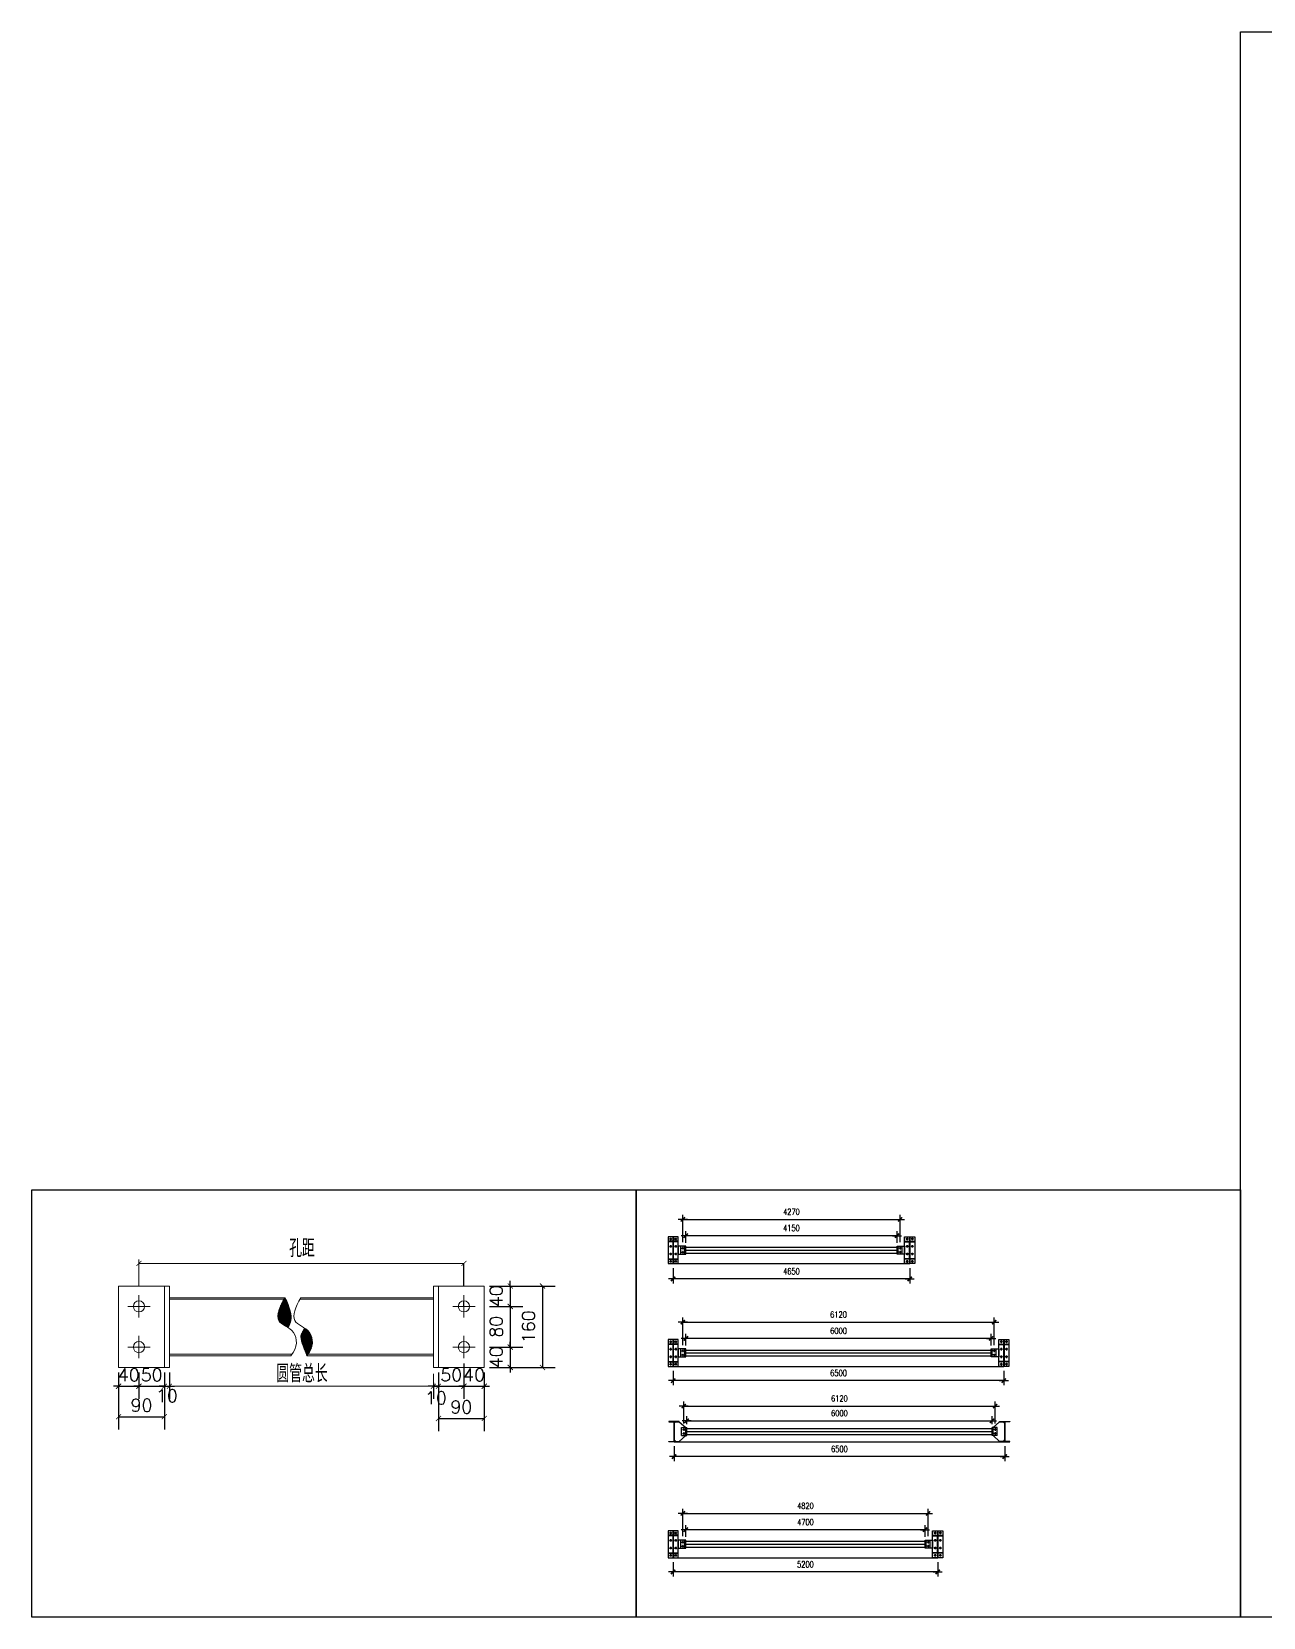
# Model space of a CAD drawing. Header units: millimetres. Extents: x 2287919 to 2522484, y -1845182 to -1736911.
# Drawn here: x 2316082 to 2340289, y -1799252 to -1768082 of the extents above; entities that cross this region are included whole.
import ezdxf

# ---------------------------------------------------------------- set-up
doc = ezdxf.new("R2010")
doc.units = ezdxf.units.MM
doc.header["$LTSCALE"] = 1000
doc.header["$PDMODE"] = 34
doc.styles.add('DIM_FONT', font='simplex.shx', dxfattribs={"width": 0.8, "bigfont": 'hztxt.shx'})
doc.styles.get("Standard").update_dxf_attribs({"font": 'txt', "bigfont": 'gbcbig.shx'})
doc.dimstyles.get("Standard").update_dxf_attribs({"dimscale": 100, "dimtxt": 3.5, "dimasz": 1, "dimexe": 2.5, "dimexo": 3, "dimgap": 1.5, "dimtad": 1, "dimdec": 0, "dimzin": 0, "dimdsep": 46, "dimtxsty": 'Standard', "dimblk": 'ARCHTICK', "dimcen": 0.09, "dimadec": 0, "dimazin": 0, "dimtfac": 1, "dimtdec": 0, "dimtix": 1, "dimtmove": 2, "dimatfit": 3, "dimldrblk": 'ARCHTICK', "dimfxl": 1, "dimtolj": 1, "dimtzin": 0, "dimarcsym": 0})
doc.dimstyles.new('WGH(1)', dxfattribs={"dimscale": 1.2, "dimtxt": 100, "dimasz": 0.5, "dimexe": 75, "dimexo": 75, "dimgap": 75, "dimtad": 1, "dimdec": 0, "dimzin": 0, "dimdsep": 46, "dimtxsty": 'DIM_FONT', "dimblk1": '_DIMX', "dimblk2": '_DIMX', "dimsah": 1, "dimcen": 0.09, "dimclrd": 3, "dimclre": 3, "dimclrt": 7, "dimadec": 0, "dimazin": 0, "dimtfac": 1, "dimtdec": 0, "dimtix": 1, "dimtmove": 2, "dimatfit": 3, "dimldrblk": '_DIMX', "dimfxl": 1, "dimtolj": 1, "dimtzin": 0, "dimarcsym": 0})

# ---------------------------------------------------------------- blocks, each defined once
blk = doc.blocks.new('_ArchTick')
at = {"color": 0, "linetype": 'ByBlock', "const_width": 0.15}
blk.add_lwpolyline([(-0.5, -0.5), (0.5, 0.5)], dxfattribs=at)
blk = doc.blocks.new('*D1823')
at = {"color": 3, "lineweight": -2}
for p, q in [((2317790, -1794440), (2317790, -1794960)), ((2318190, -1794440), (2318190, -1794960)), ((2317790, -1794710), (2317690, -1794710)), ((2317790, -1794710), (2318190, -1794710)), ((2318190, -1794710), (2318290, -1794710))]:
    blk.add_line(p, q, dxfattribs=at)
at = {"layer": 'Defpoints', "color": 0}
for p in [(2317790, -1794340), (2318190, -1794340), (2318190, -1794710)]:
    blk.add_point(p, dxfattribs=at)
at = {"color": 3, "lineweight": -2, "xscale": 100, "yscale": 100, "zscale": 100}
blk.add_blockref('_ArchTick', (2317790, -1794710), dxfattribs=at)
at = {"color": 3, "lineweight": -2, "xscale": 100, "yscale": 100, "zscale": 100, "rotation": 180}
blk.add_blockref('_ArchTick', (2318190, -1794710), dxfattribs=at)
at = {"color": 0, "lineweight": 15, "insert": (2317990, -1794485), "char_height": 250, "attachment_point": 5}
blk.add_mtext('\\A1;40', dxfattribs=at)
blk = doc.blocks.new('*D1824')
at = {"color": 3, "lineweight": -2}
for p, q in [((2318190, -1794440), (2318190, -1794960)), ((2318690, -1794440), (2318690, -1794960)), ((2318190, -1794710), (2318090, -1794710)), ((2318190, -1794710), (2318690, -1794710)), ((2318690, -1794710), (2318790, -1794710))]:
    blk.add_line(p, q, dxfattribs=at)
at = {"layer": 'Defpoints', "color": 0}
for p in [(2318190, -1794340), (2318690, -1794340), (2318690, -1794710)]:
    blk.add_point(p, dxfattribs=at)
at = {"color": 3, "lineweight": -2, "xscale": 100, "yscale": 100, "zscale": 100}
blk.add_blockref('_ArchTick', (2318190, -1794710), dxfattribs=at)
at = {"color": 3, "lineweight": -2, "xscale": 100, "yscale": 100, "zscale": 100, "rotation": 180}
blk.add_blockref('_ArchTick', (2318690, -1794710), dxfattribs=at)
at = {"color": 0, "lineweight": 15, "insert": (2318440, -1794485), "char_height": 250, "attachment_point": 5}
blk.add_mtext('\\A1;50', dxfattribs=at)
blk = doc.blocks.new('*D1825')
at = {"color": 3, "lineweight": -2}
for p, q in [((2318690, -1794440), (2318690, -1794960)), ((2318790, -1794440), (2318790, -1794960)), ((2318690, -1794710), (2318590, -1794710)), ((2318690, -1794710), (2318790, -1794710)), ((2318790, -1794710), (2318890, -1794710))]:
    blk.add_line(p, q, dxfattribs=at)
at = {"layer": 'Defpoints', "color": 0}
for p in [(2318690, -1794340), (2318790, -1794340), (2318790, -1794710)]:
    blk.add_point(p, dxfattribs=at)
at = {"color": 3, "lineweight": -2, "xscale": 100, "yscale": 100, "zscale": 100}
blk.add_blockref('_ArchTick', (2318690, -1794710), dxfattribs=at)
at = {"color": 3, "lineweight": -2, "xscale": 100, "yscale": 100, "zscale": 100, "rotation": 180}
blk.add_blockref('_ArchTick', (2318790, -1794710), dxfattribs=at)
at = {"color": 0, "lineweight": 15, "insert": (2318740, -1794897), "char_height": 250, "attachment_point": 5}
blk.add_mtext('\\A1;10', dxfattribs=at)
blk = doc.blocks.new('*D1826')
at = {"color": 3, "lineweight": -2}
for p, q in [((2323977, -1794710), (2323877, -1794710)), ((2323977, -1794640), (2323977, -1794960)), ((2323977, -1794710), (2324077, -1794710)), ((2324077, -1794640), (2324077, -1794960)), ((2324077, -1794710), (2324177, -1794710))]:
    blk.add_line(p, q, dxfattribs=at)
at = {"layer": 'Defpoints', "color": 0}
for p in [(2323977, -1794340), (2324077, -1794340), (2324077, -1794710)]:
    blk.add_point(p, dxfattribs=at)
at = {"color": 3, "lineweight": -2, "xscale": 100, "yscale": 100, "zscale": 100}
blk.add_blockref('_ArchTick', (2323977, -1794710), dxfattribs=at)
at = {"color": 3, "lineweight": -2, "xscale": 100, "yscale": 100, "zscale": 100, "rotation": 180}
blk.add_blockref('_ArchTick', (2324077, -1794710), dxfattribs=at)
at = {"color": 0, "lineweight": 15, "insert": (2324027, -1794940), "char_height": 250, "attachment_point": 5}
blk.add_mtext('\\A1;10', dxfattribs=at)
blk = doc.blocks.new('*D1827')
at = {"color": 3, "lineweight": -2}
for p, q in [((2324077, -1794440), (2324077, -1794960)), ((2324577, -1794260), (2324577, -1794960)), ((2324077, -1794710), (2323977, -1794710)), ((2324077, -1794710), (2324577, -1794710)), ((2324577, -1794710), (2324677, -1794710))]:
    blk.add_line(p, q, dxfattribs=at)
at = {"layer": 'Defpoints', "color": 0}
for p in [(2324577, -1794160), (2324077, -1794340), (2324577, -1794710)]:
    blk.add_point(p, dxfattribs=at)
at = {"color": 3, "lineweight": -2, "xscale": 100, "yscale": 100, "zscale": 100}
blk.add_blockref('_ArchTick', (2324077, -1794710), dxfattribs=at)
at = {"color": 3, "lineweight": -2, "xscale": 100, "yscale": 100, "zscale": 100, "rotation": 180}
blk.add_blockref('_ArchTick', (2324577, -1794710), dxfattribs=at)
at = {"color": 0, "lineweight": 15, "insert": (2324327, -1794485), "char_height": 250, "attachment_point": 5}
blk.add_mtext('\\A1;50', dxfattribs=at)
blk = doc.blocks.new('*D1828')
at = {"color": 3, "lineweight": -2}
for p, q in [((2324577, -1794260), (2324577, -1794960)), ((2324977, -1794440), (2324977, -1794960)), ((2324577, -1794710), (2324477, -1794710)), ((2324577, -1794710), (2324977, -1794710)), ((2324977, -1794710), (2325077, -1794710))]:
    blk.add_line(p, q, dxfattribs=at)
at = {"layer": 'Defpoints', "color": 0}
for p in [(2324577, -1794160), (2324977, -1794340), (2324977, -1794710)]:
    blk.add_point(p, dxfattribs=at)
at = {"color": 3, "lineweight": -2, "xscale": 100, "yscale": 100, "zscale": 100}
blk.add_blockref('_ArchTick', (2324577, -1794710), dxfattribs=at)
at = {"color": 3, "lineweight": -2, "xscale": 100, "yscale": 100, "zscale": 100, "rotation": 180}
blk.add_blockref('_ArchTick', (2324977, -1794710), dxfattribs=at)
at = {"color": 0, "lineweight": 15, "insert": (2324777, -1794485), "char_height": 250, "attachment_point": 5}
blk.add_mtext('\\A1;40', dxfattribs=at)
blk = doc.blocks.new('*D1829')
at = {"color": 3, "lineweight": -2}
for p, q in [((2325077, -1792740), (2325738, -1792740)), ((2325488, -1792740), (2325488, -1792640)), ((2325488, -1792740), (2325488, -1793140)), ((2325077, -1793140), (2325738, -1793140)), ((2325488, -1793140), (2325488, -1793240))]:
    blk.add_line(p, q, dxfattribs=at)
at = {"layer": 'Defpoints', "color": 0}
for p in [(2324977, -1792740), (2324977, -1793140), (2325488, -1793140)]:
    blk.add_point(p, dxfattribs=at)
at = {"color": 3, "lineweight": -2, "xscale": 100, "yscale": 100, "zscale": 100}
for p, rotation in [((2325488, -1792740), 270), ((2325488, -1793140), 90)]:
    blk.add_blockref('_ArchTick', p, dxfattribs=dict(at, rotation=rotation))
at = {"color": 0, "lineweight": 15, "insert": (2325213, -1792940), "char_height": 250, "attachment_point": 5, "rotation": 90}
blk.add_mtext('\\A1;40', dxfattribs=at)
blk = doc.blocks.new('*D1818')
at = {"color": 3, "lineweight": -2}
for p, q in [((2325077, -1793140), (2325738, -1793140)), ((2325488, -1793140), (2325488, -1793940)), ((2325077, -1793940), (2325738, -1793940))]:
    blk.add_line(p, q, dxfattribs=at)
at = {"layer": 'Defpoints', "color": 0}
for p in [(2324977, -1793140), (2324977, -1793940), (2325488, -1793940)]:
    blk.add_point(p, dxfattribs=at)
at = {"color": 3, "lineweight": -2, "xscale": 100, "yscale": 100, "zscale": 100}
for p, rotation in [((2325488, -1793140), 90), ((2325488, -1793940), 270)]:
    blk.add_blockref('_ArchTick', p, dxfattribs=dict(at, rotation=rotation))
at = {"color": 0, "lineweight": 15, "insert": (2325213, -1793540), "char_height": 250, "attachment_point": 5, "rotation": 90}
blk.add_mtext('\\A1;80', dxfattribs=at)
blk = doc.blocks.new('*D1819')
at = {"color": 3, "lineweight": -2}
for p, q in [((2325488, -1793940), (2325488, -1793840)), ((2325077, -1793940), (2325738, -1793940)), ((2325488, -1793940), (2325488, -1794340)), ((2325077, -1794340), (2325738, -1794340)), ((2325488, -1794340), (2325488, -1794440))]:
    blk.add_line(p, q, dxfattribs=at)
at = {"layer": 'Defpoints', "color": 0}
for p in [(2324977, -1793940), (2324977, -1794340), (2325488, -1794340)]:
    blk.add_point(p, dxfattribs=at)
at = {"color": 3, "lineweight": -2, "xscale": 100, "yscale": 100, "zscale": 100}
for p, rotation in [((2325488, -1793940), 270), ((2325488, -1794340), 90)]:
    blk.add_blockref('_ArchTick', p, dxfattribs=dict(at, rotation=rotation))
at = {"color": 0, "lineweight": 15, "insert": (2325213, -1794140), "char_height": 250, "attachment_point": 5, "rotation": 90}
blk.add_mtext('\\A1;40', dxfattribs=at)
blk = doc.blocks.new('*D1820')
at = {"color": 3, "lineweight": -2}
for p, q in [((2325077, -1792740), (2326372, -1792740)), ((2326122, -1792740), (2326122, -1794340)), ((2325077, -1794340), (2326372, -1794340))]:
    blk.add_line(p, q, dxfattribs=at)
at = {"layer": 'Defpoints', "color": 0}
for p in [(2324977, -1792740), (2324977, -1794340), (2326122, -1794340)]:
    blk.add_point(p, dxfattribs=at)
at = {"color": 3, "lineweight": -2, "xscale": 100, "yscale": 100, "zscale": 100}
for p, rotation in [((2326122, -1792740), 90), ((2326122, -1794340), 270)]:
    blk.add_blockref('_ArchTick', p, dxfattribs=dict(at, rotation=rotation))
at = {"color": 0, "lineweight": 15, "insert": (2325847, -1793540), "char_height": 250, "attachment_point": 5, "rotation": 90}
blk.add_mtext('\\A1;160', dxfattribs=at)
blk = doc.blocks.new('*D1821')
at = {"color": 3, "lineweight": -2}
for p, q in [((2317790, -1794440), (2317790, -1795559)), ((2318690, -1794440), (2318690, -1795559)), ((2317790, -1795309), (2318690, -1795309))]:
    blk.add_line(p, q, dxfattribs=at)
at = {"layer": 'Defpoints', "color": 0}
for p in [(2317790, -1794340), (2318690, -1794340), (2318690, -1795309)]:
    blk.add_point(p, dxfattribs=at)
at = {"color": 3, "lineweight": -2, "xscale": 100, "yscale": 100, "zscale": 100, "rotation": 180}
blk.add_blockref('_ArchTick', (2317790, -1795309), dxfattribs=at)
at = {"color": 3, "lineweight": -2, "xscale": 100, "yscale": 100, "zscale": 100}
blk.add_blockref('_ArchTick', (2318690, -1795309), dxfattribs=at)
at = {"color": 0, "lineweight": 15, "insert": (2318240, -1795084), "char_height": 250, "attachment_point": 5}
blk.add_mtext('\\A1;90', dxfattribs=at)
blk = doc.blocks.new('*D1822')
at = {"color": 3, "lineweight": -2}
for p, q in [((2324077, -1794440), (2324077, -1795593)), ((2324977, -1794810), (2324977, -1795593)), ((2324077, -1795343), (2324977, -1795343))]:
    blk.add_line(p, q, dxfattribs=at)
at = {"layer": 'Defpoints', "color": 0}
for p in [(2324077, -1794340), (2324977, -1794710), (2324977, -1795343)]:
    blk.add_point(p, dxfattribs=at)
at = {"color": 3, "lineweight": -2, "xscale": 100, "yscale": 100, "zscale": 100, "rotation": 180}
blk.add_blockref('_ArchTick', (2324077, -1795343), dxfattribs=at)
at = {"color": 3, "lineweight": -2, "xscale": 100, "yscale": 100, "zscale": 100}
blk.add_blockref('_ArchTick', (2324977, -1795343), dxfattribs=at)
at = {"color": 0, "lineweight": 15, "insert": (2324527, -1795118), "char_height": 250, "attachment_point": 5}
blk.add_mtext('\\A1;90', dxfattribs=at)
blk = doc.blocks.new('_DIMX')
blk.add_line((-150, 0), (150, 0))
at = {"const_width": 50}
blk.add_lwpolyline([(-70, -70), (70, 70)], dxfattribs=at)
blk = doc.blocks.new('*D1836')
at = {"color": 3, "lineweight": -2}
for p, q in [((2328707, -1795891), (2328707, -1796183)), ((2335207, -1795891), (2335207, -1796183)), ((2335206.4, -1796093), (2328707.6, -1796093))]:
    blk.add_line(p, q, dxfattribs=at)
at = {"layer": 'Defpoints', "color": 0}
for p in [(2328707, -1795801), (2335207, -1795801), (2328707, -1796093)]:
    blk.add_point(p, dxfattribs=at)
at = {"color": 3, "lineweight": -2, "xscale": 0.6, "yscale": 0.6, "zscale": 0.6, "rotation": 180}
blk.add_blockref('_DIMX', (2328707, -1796093), dxfattribs=at)
at = {"color": 3, "lineweight": -2, "xscale": 0.6, "yscale": 0.6, "zscale": 0.6}
blk.add_blockref('_DIMX', (2335207, -1796093), dxfattribs=at)
at = {"color": 7, "insert": (2331957, -1795943), "char_height": 120, "attachment_point": 5, "style": 'DIM_FONT'}
blk.add_mtext('\\A1;6500', dxfattribs=at)
blk = doc.blocks.new('*D1949')
at = {"color": 3, "lineweight": -2}
for p, q in [((2328940, -1793908), (2328940, -1793680)), ((2334939.4, -1793770), (2328940.6, -1793770)), ((2334940, -1793908), (2334940, -1793680))]:
    blk.add_line(p, q, dxfattribs=at)
at = {"layer": 'Defpoints', "color": 0}
for p in [(2328940, -1793770), (2328940, -1793998), (2334940, -1793998)]:
    blk.add_point(p, dxfattribs=at)
at = {"color": 3, "lineweight": -2, "xscale": 0.6, "yscale": 0.6, "zscale": 0.6, "rotation": 180}
blk.add_blockref('_DIMX', (2328940, -1793770), dxfattribs=at)
at = {"color": 3, "lineweight": -2, "xscale": 0.6, "yscale": 0.6, "zscale": 0.6}
blk.add_blockref('_DIMX', (2334940, -1793770), dxfattribs=at)
at = {"color": 7, "insert": (2331940, -1793620), "char_height": 120, "attachment_point": 5, "style": 'DIM_FONT'}
blk.add_mtext('\\A1;6000', dxfattribs=at)
blk = doc.blocks.new('*D1950')
at = {"color": 3, "lineweight": -2}
for p, q in [((2328880, -1793900), (2328880, -1793360)), ((2328880.6, -1793450), (2334999.4, -1793450)), ((2335000, -1793900), (2335000, -1793360))]:
    blk.add_line(p, q, dxfattribs=at)
at = {"layer": 'Defpoints', "color": 0}
for p in [(2335000, -1793450), (2328880, -1793990), (2335000, -1793990)]:
    blk.add_point(p, dxfattribs=at)
at = {"color": 3, "lineweight": -2, "xscale": 0.6, "yscale": 0.6, "zscale": 0.6, "rotation": 180}
blk.add_blockref('_DIMX', (2328880, -1793450), dxfattribs=at)
at = {"color": 3, "lineweight": -2, "xscale": 0.6, "yscale": 0.6, "zscale": 0.6}
blk.add_blockref('_DIMX', (2335000, -1793450), dxfattribs=at)
at = {"color": 7, "insert": (2331940, -1793300), "char_height": 120, "attachment_point": 5, "style": 'DIM_FONT'}
blk.add_mtext('\\A1;6120', dxfattribs=at)
blk = doc.blocks.new('*D1951')
at = {"color": 3, "lineweight": -2}
for p, q in [((2328940, -1791888), (2328940, -1791660)), ((2333090, -1791888), (2333090, -1791660)), ((2333089.4, -1791750), (2328940.6, -1791750))]:
    blk.add_line(p, q, dxfattribs=at)
at = {"layer": 'Defpoints', "color": 0}
for p in [(2328940, -1791750), (2328940, -1791978), (2333090, -1791978)]:
    blk.add_point(p, dxfattribs=at)
at = {"color": 3, "lineweight": -2, "xscale": 0.6, "yscale": 0.6, "zscale": 0.6, "rotation": 180}
blk.add_blockref('_DIMX', (2328940, -1791750), dxfattribs=at)
at = {"color": 3, "lineweight": -2, "xscale": 0.6, "yscale": 0.6, "zscale": 0.6}
blk.add_blockref('_DIMX', (2333090, -1791750), dxfattribs=at)
at = {"color": 7, "insert": (2331015, -1791600), "char_height": 120, "attachment_point": 5, "style": 'DIM_FONT'}
blk.add_mtext('\\A1;4150', dxfattribs=at)
blk = doc.blocks.new('*D1952')
at = {"color": 3, "lineweight": -2}
for p, q in [((2328880, -1791880), (2328880, -1791340)), ((2333150, -1791880), (2333150, -1791340)), ((2328880.6, -1791430), (2333149.4, -1791430))]:
    blk.add_line(p, q, dxfattribs=at)
at = {"layer": 'Defpoints', "color": 0}
for p in [(2333150, -1791430), (2328880, -1791970), (2333150, -1791970)]:
    blk.add_point(p, dxfattribs=at)
at = {"color": 3, "lineweight": -2, "xscale": 0.6, "yscale": 0.6, "zscale": 0.6, "rotation": 180}
blk.add_blockref('_DIMX', (2328880, -1791430), dxfattribs=at)
at = {"color": 3, "lineweight": -2, "xscale": 0.6, "yscale": 0.6, "zscale": 0.6}
blk.add_blockref('_DIMX', (2333150, -1791430), dxfattribs=at)
at = {"color": 7, "insert": (2331015, -1791280), "char_height": 120, "attachment_point": 5, "style": 'DIM_FONT'}
blk.add_mtext('\\A1;4270', dxfattribs=at)
blk = doc.blocks.new('*D1953')
at = {"color": 3, "lineweight": -2}
for p, q in [((2328690, -1792390), (2328690, -1792690)), ((2333339.4, -1792600), (2328690.6, -1792600)), ((2333340, -1792390), (2333340, -1792690))]:
    blk.add_line(p, q, dxfattribs=at)
at = {"layer": 'Defpoints', "color": 0}
for p in [(2328690, -1792300), (2333340, -1792300), (2328690, -1792600)]:
    blk.add_point(p, dxfattribs=at)
at = {"color": 3, "lineweight": -2, "xscale": 0.6, "yscale": 0.6, "zscale": 0.6, "rotation": 180}
blk.add_blockref('_DIMX', (2328690, -1792600), dxfattribs=at)
at = {"color": 3, "lineweight": -2, "xscale": 0.6, "yscale": 0.6, "zscale": 0.6}
blk.add_blockref('_DIMX', (2333340, -1792600), dxfattribs=at)
at = {"color": 7, "insert": (2331015, -1792450), "char_height": 120, "attachment_point": 5, "style": 'DIM_FONT'}
blk.add_mtext('\\A1;4650', dxfattribs=at)
blk = doc.blocks.new('*D1954')
at = {"color": 3, "lineweight": -2}
for p, q in [((2328690, -1794410), (2328690, -1794690)), ((2335190, -1794410), (2335190, -1794690)), ((2335189.4, -1794600), (2328690.6, -1794600))]:
    blk.add_line(p, q, dxfattribs=at)
at = {"layer": 'Defpoints', "color": 0}
for p in [(2328690, -1794320), (2335190, -1794320), (2328690, -1794600)]:
    blk.add_point(p, dxfattribs=at)
at = {"color": 3, "lineweight": -2, "xscale": 0.6, "yscale": 0.6, "zscale": 0.6, "rotation": 180}
blk.add_blockref('_DIMX', (2328690, -1794600), dxfattribs=at)
at = {"color": 3, "lineweight": -2, "xscale": 0.6, "yscale": 0.6, "zscale": 0.6}
blk.add_blockref('_DIMX', (2335190, -1794600), dxfattribs=at)
at = {"color": 7, "insert": (2331940, -1794450), "char_height": 120, "attachment_point": 5, "style": 'DIM_FONT'}
blk.add_mtext('\\A1;6500', dxfattribs=at)
blk = doc.blocks.new('*D1955')
at = {"color": 3, "lineweight": -2}
for p, q in [((2328940, -1797668), (2328940, -1797440)), ((2333639.4, -1797530), (2328940.6, -1797530)), ((2333640, -1797668), (2333640, -1797440))]:
    blk.add_line(p, q, dxfattribs=at)
at = {"layer": 'Defpoints', "color": 0}
for p in [(2328940, -1797530), (2328940, -1797758), (2333640, -1797758)]:
    blk.add_point(p, dxfattribs=at)
at = {"color": 3, "lineweight": -2, "xscale": 0.6, "yscale": 0.6, "zscale": 0.6, "rotation": 180}
blk.add_blockref('_DIMX', (2328940, -1797530), dxfattribs=at)
at = {"color": 3, "lineweight": -2, "xscale": 0.6, "yscale": 0.6, "zscale": 0.6}
blk.add_blockref('_DIMX', (2333640, -1797530), dxfattribs=at)
at = {"color": 7, "insert": (2331290, -1797380), "char_height": 120, "attachment_point": 5, "style": 'DIM_FONT'}
blk.add_mtext('\\A1;4700', dxfattribs=at)
blk = doc.blocks.new('*D1956')
at = {"color": 3, "lineweight": -2}
for p, q in [((2328880, -1797660), (2328880, -1797120)), ((2328880.6, -1797210), (2333699.4, -1797210)), ((2333700, -1797660), (2333700, -1797120))]:
    blk.add_line(p, q, dxfattribs=at)
at = {"layer": 'Defpoints', "color": 0}
for p in [(2333700, -1797210), (2328880, -1797750), (2333700, -1797750)]:
    blk.add_point(p, dxfattribs=at)
at = {"color": 3, "lineweight": -2, "xscale": 0.6, "yscale": 0.6, "zscale": 0.6, "rotation": 180}
blk.add_blockref('_DIMX', (2328880, -1797210), dxfattribs=at)
at = {"color": 3, "lineweight": -2, "xscale": 0.6, "yscale": 0.6, "zscale": 0.6}
blk.add_blockref('_DIMX', (2333700, -1797210), dxfattribs=at)
at = {"color": 7, "insert": (2331290, -1797060), "char_height": 120, "attachment_point": 5, "style": 'DIM_FONT'}
blk.add_mtext('\\A1;4820', dxfattribs=at)
blk = doc.blocks.new('*D1957')
at = {"color": 3, "lineweight": -2}
for p, q in [((2328690, -1798170), (2328690, -1798450)), ((2333890, -1798170), (2333890, -1798450)), ((2333889.4, -1798360), (2328690.6, -1798360))]:
    blk.add_line(p, q, dxfattribs=at)
at = {"layer": 'Defpoints', "color": 0}
for p in [(2328690, -1798080), (2333890, -1798080), (2328690, -1798360)]:
    blk.add_point(p, dxfattribs=at)
at = {"color": 3, "lineweight": -2, "xscale": 0.6, "yscale": 0.6, "zscale": 0.6, "rotation": 180}
blk.add_blockref('_DIMX', (2328690, -1798360), dxfattribs=at)
at = {"color": 3, "lineweight": -2, "xscale": 0.6, "yscale": 0.6, "zscale": 0.6}
blk.add_blockref('_DIMX', (2333890, -1798360), dxfattribs=at)
at = {"color": 7, "insert": (2331290, -1798210), "char_height": 120, "attachment_point": 5, "style": 'DIM_FONT'}
blk.add_mtext('\\A1;5200', dxfattribs=at)
blk = doc.blocks.new('*D1958')
at = {"color": 3, "lineweight": -2}
for p, q in [((2328957, -1795453.5), (2328957, -1795300)), ((2328957.6, -1795390), (2334956.4, -1795390)), ((2334957, -1795453.5), (2334957, -1795300))]:
    blk.add_line(p, q, dxfattribs=at)
at = {"layer": 'Defpoints', "color": 0}
for p in [(2334957, -1795390), (2328957, -1795543.5), (2334957, -1795543.5)]:
    blk.add_point(p, dxfattribs=at)
at = {"color": 3, "lineweight": -2, "xscale": 0.6, "yscale": 0.6, "zscale": 0.6, "rotation": 180}
blk.add_blockref('_DIMX', (2328957, -1795390), dxfattribs=at)
at = {"color": 3, "lineweight": -2, "xscale": 0.6, "yscale": 0.6, "zscale": 0.6}
blk.add_blockref('_DIMX', (2334957, -1795390), dxfattribs=at)
at = {"color": 7, "insert": (2331957, -1795240), "char_height": 120, "attachment_point": 5, "style": 'DIM_FONT'}
blk.add_mtext('\\A1;6000', dxfattribs=at)
blk = doc.blocks.new('*D1959')
at = {"color": 3, "lineweight": -2}
for p, q in [((2328897, -1795445.5), (2328897, -1795010)), ((2328897.6, -1795100), (2335016.4, -1795100)), ((2335017, -1795445.5), (2335017, -1795010))]:
    blk.add_line(p, q, dxfattribs=at)
at = {"layer": 'Defpoints', "color": 0}
for p in [(2335017, -1795100), (2328897, -1795535.5), (2335017, -1795535.5)]:
    blk.add_point(p, dxfattribs=at)
at = {"color": 3, "lineweight": -2, "xscale": 0.6, "yscale": 0.6, "zscale": 0.6, "rotation": 180}
blk.add_blockref('_DIMX', (2328897, -1795100), dxfattribs=at)
at = {"color": 3, "lineweight": -2, "xscale": 0.6, "yscale": 0.6, "zscale": 0.6}
blk.add_blockref('_DIMX', (2335017, -1795100), dxfattribs=at)
at = {"color": 7, "insert": (2331957, -1794950), "char_height": 120, "attachment_point": 5, "style": 'DIM_FONT'}
blk.add_mtext('\\A1;6120', dxfattribs=at)

msp = doc.modelspace()

# ---------------------------------------------------------------- hatches: boundary and pattern name
at = {"lineweight": 15}
h = msp.add_hatch(dxfattribs=at)
h.set_pattern_fill('ANSI31', color=256, scale=10, style=0)
h.set_pattern_definition([(45, (2050432.335, -1782855.283), (-11.22532015, 11.22532015), [])])
edge = h.paths.add_edge_path()
edge.add_spline(control_points=[(2321058.9, -1792969.1), (2320945.8, -1793152.2), (2320849.9, -1793424.3), (2321047.5, -1793511.6), (2321120.9, -1793559.2)], knot_values=[284.2949683, 284.2949683, 284.2949683, 284.2949683, 814.9183272, 1162.0984869, 1162.0984869, 1162.0984869, 1162.0984869], degree=3, periodic=0)
edge.add_spline(control_points=[(2321120.9, -1793559.2), (2321152.2, -1793494.7), (2321205.7, -1793390), (2321159.2, -1793152.2), (2321058.9, -1792969.1)], knot_values=[284.2949683, 284.2949683, 284.2949683, 284.2949683, 523.4241792, 1054.0475382, 1054.0475382, 1054.0475382, 1054.0475382], degree=3, periodic=0)
edge = h.paths.add_edge_path()
edge.add_spline(control_points=[(2321490.6, -1794109.1), (2321630.3, -1793947.5), (2321616.9, -1793700.1), (2321480.9, -1793589.9), (2321444.8, -1793565.6)], knot_values=[1177.4690967, 1177.4690967, 1177.4690967, 1177.4690967, 1685.1100068, 1857.0512454, 1857.0512454, 1857.0512454, 1857.0512454], degree=3, periodic=0)
edge.add_spline(control_points=[(2321444.8, -1793565.6), (2321393, -1793656.2), (2321333.4, -1793760.9), (2321448, -1793998.6), (2321490.6, -1794109.1)], knot_values=[284.2949683, 284.2949683, 284.2949683, 284.2949683, 523.4241792, 1054.0475382, 1054.0475382, 1054.0475382, 1054.0475382], degree=3, periodic=0)

# ---------------------------------------------------------------- linework, layer by layer
for p, q in [((2328590, -1791770), (2328590, -1792300)), ((2328790, -1791770), (2328590, -1791770)), ((2328615, -1791815), (2328665, -1791815)), ((2328615, -1791960), (2328665, -1791960)), ((2328640, -1791790), (2328640, -1791840)), ((2328640, -1791935), (2328640, -1791985)), ((2328685, -1791770), (2328685, -1791860)), ((2328690, -1791868), (2328687, -1791868)), ((2328695, -1791770), (2328695, -1791860)), ((2328715, -1791815), (2328765, -1791815)), ((2328715, -1791960), (2328765, -1791960)), ((2328740, -1791790), (2328740, -1791840)), ((2328740, -1791935), (2328740, -1791985)), ((2328790, -1792300), (2328790, -1791770)), ((2328790, -1791955), (2328790, -1792115)), ((2328790, -1791955), (2328790, -1792115)), ((2328940, -1791955), (2328790, -1791955)), ((2328880, -1791970), (2328880, -1792020)), ((2328920, -1792115), (2328920, -1791955)), ((2328940, -1791978), (2333090, -1791978)), ((2333090, -1791955), (2333240, -1791955)), ((2333110, -1792115), (2333110, -1791955)), ((2333150, -1791970), (2333150, -1792020)), ((2333240, -1792300), (2333240, -1791770)), ((2333240, -1791770), (2333440, -1791770)), ((2333240, -1791955), (2333240, -1792115)), ((2333315, -1791815), (2333265, -1791815)), ((2333315, -1791960), (2333265, -1791960)), ((2333290, -1791790), (2333290, -1791840)), ((2333290, -1791935), (2333290, -1791985)), ((2333335, -1791770), (2333335, -1791860)), ((2333340, -1791868), (2333343, -1791868)), ((2333345, -1791770), (2333345, -1791860)), ((2333415, -1791815), (2333365, -1791815)), ((2333415, -1791960), (2333365, -1791960)), ((2333390, -1791790), (2333390, -1791840)), ((2333390, -1791935), (2333390, -1791985)), ((2333440, -1791770), (2333440, -1792300)), ((2324577.3, -1792740), (2324577.3, -1792294.6)), ((2328590, -1792300), (2328790, -1792300)), ((2328615, -1792110), (2328665, -1792110)), ((2328615, -1792255), (2328665, -1792255)), ((2328640, -1792085), (2328640, -1792135)), ((2328640, -1792230), (2328640, -1792280)), ((2328685, -1792210), (2328685, -1792300)), ((2328687, -1792202), (2328693, -1792202)), ((2328690, -1792300), (2333340, -1792300)), ((2328695, -1792210), (2328695, -1792300)), ((2328715, -1792110), (2328765, -1792110)), ((2328715, -1792255), (2328765, -1792255)), ((2328740, -1792085), (2328740, -1792135)), ((2328740, -1792230), (2328740, -1792280)), ((2328790, -1792115), (2328940, -1792115)), ((2328855, -1791995), (2328905, -1791995)), ((2328855, -1792075), (2328905, -1792075)), ((2328880, -1792050), (2328880, -1792100)), ((2328940, -1792035), (2333090, -1792035)), ((2328940, -1792092), (2333090, -1792092)), ((2333240, -1792115), (2333090, -1792115)), ((2333175, -1791995), (2333125, -1791995)), ((2333175, -1792075), (2333125, -1792075)), ((2333150, -1792050), (2333150, -1792100)), ((2333440, -1792300), (2333240, -1792300)), ((2333315, -1792110), (2333265, -1792110)), ((2333315, -1792255), (2333265, -1792255)), ((2333290, -1792085), (2333290, -1792135)), ((2333290, -1792230), (2333290, -1792280)), ((2333335, -1792210), (2333335, -1792300)), ((2333343, -1792202), (2333337, -1792202)), ((2333345, -1792210), (2333345, -1792300)), ((2333415, -1792110), (2333365, -1792110)), ((2333415, -1792255), (2333365, -1792255)), ((2333390, -1792085), (2333390, -1792135)), ((2333390, -1792230), (2333390, -1792280)), ((2324577.3, -1793140), (2324577.3, -1793030)), ((2328590, -1793790), (2328590, -1794320)), ((2328790, -1793790), (2328590, -1793790)), ((2328615, -1793835), (2328665, -1793835)), ((2328640, -1793810), (2328640, -1793860)), ((2328685, -1793790), (2328685, -1793880)), ((2328695, -1793790), (2328695, -1793880)), ((2328715, -1793835), (2328765, -1793835)), ((2328740, -1793810), (2328740, -1793860)), ((2328790, -1794320), (2328790, -1793790)), ((2335090, -1794320), (2335090, -1793790)), ((2335090, -1793790), (2335290, -1793790)), ((2335165, -1793835), (2335115, -1793835)), ((2335140, -1793810), (2335140, -1793860)), ((2335185, -1793790), (2335185, -1793880)), ((2335195, -1793790), (2335195, -1793880)), ((2335265, -1793835), (2335215, -1793835)), ((2335240, -1793810), (2335240, -1793860)), ((2335290, -1793790), (2335290, -1794320)), ((2328615, -1793980), (2328665, -1793980)), ((2328615, -1794130), (2328665, -1794130)), ((2328640, -1793955), (2328640, -1794005)), ((2328640, -1794105), (2328640, -1794155)), ((2328690, -1793888), (2328687, -1793888)), ((2328715, -1793980), (2328765, -1793980)), ((2328715, -1794130), (2328765, -1794130)), ((2328740, -1793955), (2328740, -1794005)), ((2328740, -1794105), (2328740, -1794155)), ((2328790, -1793975), (2328790, -1794135)), ((2328790, -1793975), (2328790, -1794135)), ((2328940, -1793975), (2328790, -1793975)), ((2328790, -1794135), (2328940, -1794135)), ((2328855, -1794015), (2328905, -1794015)), ((2328855, -1794095), (2328905, -1794095)), ((2328880, -1793990), (2328880, -1794040)), ((2328880, -1794070), (2328880, -1794120)), ((2328920, -1794135), (2328920, -1793975)), ((2328940, -1793998), (2334940, -1793998)), ((2328940, -1794055), (2334940, -1794055)), ((2328940, -1794112), (2334940, -1794112)), ((2334940, -1793975), (2335090, -1793975)), ((2335090, -1794135), (2334940, -1794135)), ((2334960, -1794135), (2334960, -1793975)), ((2335025, -1794015), (2334975, -1794015)), ((2335025, -1794095), (2334975, -1794095)), ((2335000, -1793990), (2335000, -1794040)), ((2335000, -1794070), (2335000, -1794120)), ((2335090, -1793975), (2335090, -1794135)), ((2335165, -1793980), (2335115, -1793980)), ((2335165, -1794130), (2335115, -1794130)), ((2335140, -1793955), (2335140, -1794005)), ((2335140, -1794105), (2335140, -1794155)), ((2335190, -1793888), (2335193, -1793888)), ((2335265, -1793980), (2335215, -1793980)), ((2335265, -1794130), (2335215, -1794130)), ((2335240, -1793955), (2335240, -1794005)), ((2335240, -1794105), (2335240, -1794155)), ((2328590, -1794320), (2328790, -1794320)), ((2328615, -1794275), (2328665, -1794275)), ((2328640, -1794250), (2328640, -1794300)), ((2328685, -1794230), (2328685, -1794320)), ((2328687, -1794222), (2328693, -1794222)), ((2328690, -1794320), (2335190, -1794320)), ((2328695, -1794230), (2328695, -1794320)), ((2328715, -1794275), (2328765, -1794275)), ((2328740, -1794250), (2328740, -1794300)), ((2335290, -1794320), (2335090, -1794320)), ((2335165, -1794275), (2335115, -1794275)), ((2335140, -1794250), (2335140, -1794300)), ((2335185, -1794230), (2335185, -1794320)), ((2335193, -1794222), (2335187, -1794222)), ((2335195, -1794230), (2335195, -1794320)), ((2335265, -1794275), (2335215, -1794275)), ((2335240, -1794250), (2335240, -1794300)), ((2328707, -1795408), (2328707, -1795793)), ((2328740, -1795408), (2328710, -1795438)), ((2328807, -1795408), (2328937, -1795520.5)), ((2335107, -1795408), (2334977, -1795520.5)), ((2335174, -1795408), (2335204, -1795438)), ((2335207, -1795408), (2335207, -1795793)), ((2328807, -1795793), (2328937, -1795680.5)), ((2328857, -1795680.5), (2328857, -1795520.5)), ((2328857, -1795520.5), (2328957, -1795520.5)), ((2328857, -1795680.5), (2328957, -1795680.5)), ((2328872, -1795560.5), (2328922, -1795560.5)), ((2328872, -1795640.5), (2328922, -1795640.5)), ((2328897, -1795535.5), (2328897, -1795585.5)), ((2328897, -1795615.5), (2328897, -1795665.5)), ((2328937, -1795680.5), (2328937, -1795520.5)), ((2328947, -1795680.5), (2328947, -1795520.5)), ((2328957, -1795680.5), (2328957, -1795520.5)), ((2328957, -1795543.5), (2334957, -1795543.5)), ((2328957, -1795600.5), (2334957, -1795600.5)), ((2328957, -1795657.5), (2334957, -1795657.5)), ((2334957, -1795680.5), (2334957, -1795520.5)), ((2335057, -1795520.5), (2334957, -1795520.5)), ((2335057, -1795680.5), (2334957, -1795680.5)), ((2334967, -1795680.5), (2334967, -1795520.5)), ((2334977, -1795680.5), (2334977, -1795520.5)), ((2335107, -1795793), (2334977, -1795680.5)), ((2335042, -1795560.5), (2334992, -1795560.5)), ((2335042, -1795640.5), (2334992, -1795640.5)), ((2335017, -1795535.5), (2335017, -1795585.5)), ((2335017, -1795615.5), (2335017, -1795665.5)), ((2335057, -1795680.5), (2335057, -1795520.5)), ((2328707, -1795801), (2335207, -1795801)), ((2328710, -1795763), (2328740, -1795793)), ((2335204, -1795763), (2335174, -1795793)), ((2328590, -1797550), (2328590, -1798080)), ((2328790, -1797550), (2328590, -1797550)), ((2328615, -1797595), (2328665, -1797595)), ((2328640, -1797570), (2328640, -1797620)), ((2328685, -1797550), (2328685, -1797640)), ((2328695, -1797550), (2328695, -1797640)), ((2328715, -1797595), (2328765, -1797595)), ((2328740, -1797570), (2328740, -1797620)), ((2328790, -1798080), (2328790, -1797550)), ((2333790, -1798080), (2333790, -1797550)), ((2333790, -1797550), (2333990, -1797550)), ((2333865, -1797595), (2333815, -1797595)), ((2333840, -1797570), (2333840, -1797620)), ((2333885, -1797550), (2333885, -1797640)), ((2333895, -1797550), (2333895, -1797640)), ((2333965, -1797595), (2333915, -1797595)), ((2333940, -1797570), (2333940, -1797620)), ((2333990, -1797550), (2333990, -1798080)), ((2328615, -1797740), (2328665, -1797740)), ((2328615, -1797890), (2328665, -1797890)), ((2328640, -1797715), (2328640, -1797765)), ((2328640, -1797865), (2328640, -1797915)), ((2328690, -1797648), (2328687, -1797648)), ((2328715, -1797740), (2328765, -1797740)), ((2328715, -1797890), (2328765, -1797890)), ((2328740, -1797715), (2328740, -1797765)), ((2328740, -1797865), (2328740, -1797915)), ((2328790, -1797735), (2328790, -1797895)), ((2328790, -1797735), (2328790, -1797895)), ((2328940, -1797735), (2328790, -1797735)), ((2328790, -1797895), (2328940, -1797895)), ((2328855, -1797775), (2328905, -1797775)), ((2328855, -1797855), (2328905, -1797855)), ((2328880, -1797750), (2328880, -1797800)), ((2328880, -1797830), (2328880, -1797880)), ((2328920, -1797895), (2328920, -1797735)), ((2328940, -1797758), (2333640, -1797758)), ((2328940, -1797815), (2333640, -1797815)), ((2328940, -1797872), (2333640, -1797872)), ((2333640, -1797735), (2333790, -1797735)), ((2333790, -1797895), (2333640, -1797895)), ((2333660, -1797895), (2333660, -1797735)), ((2333725, -1797775), (2333675, -1797775)), ((2333725, -1797855), (2333675, -1797855)), ((2333700, -1797750), (2333700, -1797800)), ((2333700, -1797830), (2333700, -1797880)), ((2333790, -1797735), (2333790, -1797895)), ((2333865, -1797740), (2333815, -1797740)), ((2333865, -1797890), (2333815, -1797890)), ((2333840, -1797715), (2333840, -1797765)), ((2333840, -1797865), (2333840, -1797915)), ((2333890, -1797648), (2333893, -1797648)), ((2333965, -1797740), (2333915, -1797740)), ((2333965, -1797890), (2333915, -1797890)), ((2333940, -1797715), (2333940, -1797765)), ((2333940, -1797865), (2333940, -1797915)), ((2328590, -1798080), (2328790, -1798080)), ((2328615, -1798035), (2328665, -1798035)), ((2328640, -1798010), (2328640, -1798060)), ((2328685, -1797990), (2328685, -1798080)), ((2328687, -1797982), (2328693, -1797982)), ((2328690, -1798080), (2333890, -1798080)), ((2328695, -1797990), (2328695, -1798080)), ((2328715, -1798035), (2328765, -1798035)), ((2328740, -1798010), (2328740, -1798060)), ((2333990, -1798080), (2333790, -1798080)), ((2333865, -1798035), (2333815, -1798035)), ((2333840, -1798010), (2333840, -1798060)), ((2333885, -1797990), (2333885, -1798080)), ((2333893, -1797982), (2333887, -1797982)), ((2333895, -1797990), (2333895, -1798080)), ((2333965, -1798035), (2333915, -1798035)), ((2333940, -1798010), (2333940, -1798060))]:
    msp.add_line(p, q)
at = {"color": 4}
for p, q in [((2328790, -1791860), (2328590, -1791860)), ((2328790, -1791868), (2328590, -1791868)), ((2328687, -1791868), (2328687, -1792202)), ((2328693, -1792202), (2328693, -1791868)), ((2333240, -1791860), (2333440, -1791860)), ((2333240, -1791868), (2333440, -1791868)), ((2333337, -1792202), (2333337, -1791868)), ((2333343, -1791868), (2333343, -1792202)), ((2328590, -1792202), (2328790, -1792202)), ((2328590, -1792210), (2328790, -1792210)), ((2333440, -1792202), (2333240, -1792202)), ((2333440, -1792210), (2333240, -1792210)), ((2328790, -1793880), (2328590, -1793880)), ((2328790, -1793888), (2328590, -1793888)), ((2328687, -1793888), (2328687, -1794222)), ((2328693, -1794222), (2328693, -1793888)), ((2335090, -1793880), (2335290, -1793880)), ((2335090, -1793888), (2335290, -1793888)), ((2335187, -1794222), (2335187, -1793888)), ((2335193, -1793888), (2335193, -1794222)), ((2328590, -1794222), (2328790, -1794222)), ((2328590, -1794230), (2328790, -1794230)), ((2335290, -1794222), (2335090, -1794222)), ((2335290, -1794230), (2335090, -1794230)), ((2328807, -1795400), (2328607, -1795400)), ((2328607, -1795400), (2328607, -1795408)), ((2328607, -1795408), (2328707, -1795408)), ((2328704, -1795408), (2328704, -1795793)), ((2328707, -1795408), (2328807, -1795408)), ((2328710, -1795408), (2328710, -1795793)), ((2328807, -1795408), (2328710, -1795408)), ((2328807, -1795408), (2328807, -1795400)), ((2335107, -1795408), (2335107, -1795400)), ((2335107, -1795400), (2335307, -1795400)), ((2335107, -1795408), (2335204, -1795408)), ((2335207, -1795408), (2335107, -1795408)), ((2335204, -1795408), (2335204, -1795793)), ((2335307, -1795408), (2335207, -1795408)), ((2335210, -1795408), (2335210, -1795793)), ((2335307, -1795400), (2335307, -1795408)), ((2328607, -1795801), (2328607, -1795793)), ((2328607, -1795793), (2328707, -1795793)), ((2328807, -1795801), (2328607, -1795801)), ((2328707, -1795793), (2328807, -1795793)), ((2328710, -1795793), (2328807, -1795793)), ((2328807, -1795793), (2328807, -1795801)), ((2335204, -1795793), (2335107, -1795793)), ((2335207, -1795793), (2335107, -1795793)), ((2335107, -1795793), (2335107, -1795801)), ((2335107, -1795801), (2335307, -1795801)), ((2335307, -1795793), (2335207, -1795793)), ((2335307, -1795801), (2335307, -1795793)), ((2328790, -1797640), (2328590, -1797640)), ((2328790, -1797648), (2328590, -1797648)), ((2328687, -1797648), (2328687, -1797982)), ((2328693, -1797982), (2328693, -1797648)), ((2333790, -1797640), (2333990, -1797640)), ((2333790, -1797648), (2333990, -1797648)), ((2333887, -1797982), (2333887, -1797648)), ((2333893, -1797648), (2333893, -1797982)), ((2328590, -1797982), (2328790, -1797982)), ((2328590, -1797990), (2328790, -1797990)), ((2333990, -1797982), (2333790, -1797982)), ((2333990, -1797990), (2333790, -1797990))]:
    msp.add_line(p, q, dxfattribs=at)
at = {"color": 1}
for p, q in [((2328690, -1791770), (2328690, -1792300)), ((2333340, -1791770), (2333340, -1792300)), ((2333340, -1791770), (2333340, -1792300)), ((2328690, -1793790), (2328690, -1794320)), ((2335190, -1793790), (2335190, -1794320)), ((2335190, -1793790), (2335190, -1794320)), ((2328707, -1795400), (2328707, -1795801)), ((2335207, -1795400), (2335207, -1795801)), ((2328690, -1797550), (2328690, -1798080)), ((2333890, -1797550), (2333890, -1798080)), ((2333890, -1797550), (2333890, -1798080))]:
    msp.add_line(p, q, dxfattribs=at)
at = {"color": 2}
for p, q in [((2328840, -1792115), (2328840, -1791955)), ((2328930, -1792115), (2328930, -1791955)), ((2328940, -1792115), (2328940, -1791955)), ((2333090, -1792115), (2333090, -1791955)), ((2333100, -1792115), (2333100, -1791955)), ((2333190, -1792115), (2333190, -1791955)), ((2328840, -1794135), (2328840, -1793975)), ((2328930, -1794135), (2328930, -1793975)), ((2328940, -1794135), (2328940, -1793975)), ((2334940, -1794135), (2334940, -1793975)), ((2334950, -1794135), (2334950, -1793975)), ((2335040, -1794135), (2335040, -1793975)), ((2328840, -1797895), (2328840, -1797735)), ((2328930, -1797895), (2328930, -1797735)), ((2328940, -1797895), (2328940, -1797735)), ((2333640, -1797895), (2333640, -1797735)), ((2333650, -1797895), (2333650, -1797735)), ((2333740, -1797895), (2333740, -1797735))]:
    msp.add_line(p, q, dxfattribs=at)
at = {"lineweight": 15}
for p, q in [((2318190, -1792740), (2318190, -1792219.6)), ((2318190, -1792294.6), (2324577.3, -1792294.6)), ((2318690, -1792740), (2317790, -1792740)), ((2317790, -1792740), (2317790, -1794340)), ((2318190, -1793360), (2318190, -1792920)), ((2318690, -1794340), (2318690, -1792740)), ((2318690, -1792740), (2318790, -1792740)), ((2318790, -1794340), (2318790, -1792740)), ((2323977.3, -1794340), (2323977.3, -1792740)), ((2324077.3, -1792740), (2323977.3, -1792740)), ((2324077.3, -1794340), (2324077.3, -1792740)), ((2324077.3, -1792740), (2324977.3, -1792740)), ((2324577.3, -1793360), (2324577.3, -1792920)), ((2324977.3, -1792740), (2324977.3, -1794340)), ((2317970, -1793140), (2318410, -1793140)), ((2318790, -1792970), (2321059.4, -1792970)), ((2318790, -1793000), (2321041.3, -1793000)), ((2321355.4, -1793000), (2323977.3, -1793000)), ((2321373.6, -1792970), (2323977.3, -1792970)), ((2324797.3, -1793140), (2324357.3, -1793140)), ((2318190, -1794160), (2318190, -1793720)), ((2324577.3, -1794160), (2324577.3, -1793720)), ((2317970, -1793940), (2318410, -1793940)), ((2318790, -1794080), (2321201, -1794080)), ((2318790, -1794110), (2321177, -1794110)), ((2321491.2, -1794110), (2323977.3, -1794110)), ((2321515.2, -1794080), (2323977.3, -1794080)), ((2324797.3, -1793940), (2324357.3, -1793940)), ((2317790, -1794340), (2318690, -1794340)), ((2318690, -1794340), (2318790, -1794340)), ((2318790, -1794465), (2318790, -1794785.2)), ((2324077.3, -1794340), (2323977.3, -1794340)), ((2323977.3, -1794465), (2323977.3, -1794785.2)), ((2324977.3, -1794340), (2324077.3, -1794340)), ((2318790, -1794710.2), (2323977.3, -1794710.2))]:
    msp.add_line(p, q, dxfattribs=at)
for points in [[(2339842.4, -1768081.5), (2394773.9, -1768081.5), (2394773.9, -1799252), (2339842.4, -1799252)], [(2327962.4, -1799252), (2316082.4, -1799252), (2316082.4, -1790852), (2327962.4, -1790852)], [(2339842.4, -1799252), (2327962.4, -1799252), (2327962.4, -1790852), (2339842.4, -1790852)]]:
    msp.add_lwpolyline(points, close=True)
for centre, radius in [((2328640, -1791815), 15), ((2328640, -1791960), 15), ((2328740, -1791815), 15), ((2328740, -1791960), 15), ((2328880, -1791995), 10), ((2333150, -1791995), 10), ((2333290, -1791815), 15), ((2333290, -1791960), 15), ((2333390, -1791815), 15), ((2333390, -1791960), 15), ((2328640, -1792110), 15), ((2328640, -1792255), 15), ((2328740, -1792110), 15), ((2328740, -1792255), 15), ((2328880, -1792075), 10), ((2333150, -1792075), 10), ((2333290, -1792110), 15), ((2333290, -1792255), 15), ((2333390, -1792110), 15), ((2333390, -1792255), 15), ((2328640, -1793835), 15), ((2328740, -1793835), 15), ((2335140, -1793835), 15), ((2335240, -1793835), 15), ((2328640, -1793980), 15), ((2328640, -1794130), 15), ((2328740, -1793980), 15), ((2328740, -1794130), 15), ((2328880, -1794015), 10), ((2328880, -1794095), 10), ((2335000, -1794015), 10), ((2335000, -1794095), 10), ((2335140, -1793980), 15), ((2335140, -1794130), 15), ((2335240, -1793980), 15), ((2335240, -1794130), 15), ((2328640, -1794275), 15), ((2328740, -1794275), 15), ((2335140, -1794275), 15), ((2335240, -1794275), 15), ((2328897, -1795560.5), 10), ((2328897, -1795640.5), 10), ((2335017, -1795560.5), 10), ((2335017, -1795640.5), 10), ((2328640, -1797595), 15), ((2328740, -1797595), 15), ((2333840, -1797595), 15), ((2333940, -1797595), 15), ((2328640, -1797740), 15), ((2328640, -1797890), 15), ((2328740, -1797740), 15), ((2328740, -1797890), 15), ((2328880, -1797775), 10), ((2328880, -1797855), 10), ((2333700, -1797775), 10), ((2333700, -1797855), 10), ((2333840, -1797740), 15), ((2333840, -1797890), 15), ((2333940, -1797740), 15), ((2333940, -1797890), 15), ((2328640, -1798035), 15), ((2328740, -1798035), 15), ((2333840, -1798035), 15), ((2333940, -1798035), 15)]:
    msp.add_circle(centre, radius)
for centre in [(2318190, -1793140), (2324577.3, -1793140), (2318190, -1793940), (2324577.3, -1793940)]:
    msp.add_circle(centre, 110, dxfattribs=at)
for points, knots in [([(2321059.4, -1792970), (2320946.4, -1793153.1), (2320830, -1793483.2), (2321296.2, -1793569), (2321316.6, -1793948.3), (2321177, -1794110)], [284.2949683, 284.2949683, 284.2949683, 284.2949683, 814.9183272, 1349.4103353, 1857.0512454, 1857.0512454, 1857.0512454, 1857.0512454]), ([(2321059.4, -1792970), (2321159.8, -1793153.1), (2321206.2, -1793390.9), (2321152.7, -1793495.5), (2321121.5, -1793560.1)], [284.2949683, 284.2949683, 284.2949683, 284.2949683, 814.9183272, 1054.0475382, 1054.0475382, 1054.0475382, 1054.0475382]), ([(2321373.6, -1792970), (2321260.5, -1793153.1), (2321144.2, -1793483.2), (2321610.4, -1793569), (2321630.8, -1793948.3), (2321491.2, -1794110)], [284.2949683, 284.2949683, 284.2949683, 284.2949683, 814.9183272, 1349.4103353, 1857.0512454, 1857.0512454, 1857.0512454, 1857.0512454]), ([(2321491.2, -1794110), (2321448.6, -1793999.5), (2321333.9, -1793761.7), (2321393.5, -1793657), (2321445.4, -1793566.5)], [284.2949683, 284.2949683, 284.2949683, 284.2949683, 814.9183272, 1054.0475382, 1054.0475382, 1054.0475382, 1054.0475382])]:
    msp.add_open_spline(points, degree=3, knots=knots, dxfattribs=at)

# ---------------------------------------------------------------- block references
at = {"lineweight": 15, "xscale": 100, "yscale": 100, "zscale": 100, "rotation": 180}
for p in [(2318190, -1792294.6), (2318790, -1794710.2)]:
    msp.add_blockref('_ArchTick', p, dxfattribs=at)
at = {"lineweight": 15, "xscale": 100, "yscale": 100, "zscale": 100}
for p in [(2324577.3, -1792294.6), (2323977.3, -1794710.2)]:
    msp.add_blockref('_ArchTick', p, dxfattribs=at)

# ---------------------------------------------------------------- texts
at = {"lineweight": 15, "char_height": 350, "attachment_point": 5}
for s, insert in [('\\A1;孔距', (2321395, -1791996.7)), ('\\A1;圆管总长', (2321395, -1794460.2))]:
    msp.add_mtext(s, dxfattribs=dict(at, insert=insert))

# ---------------------------------------------------------------- dimensions: what is measured, and where the dimension line sits
for base, p1, p2, picture, middle in [((2333150, -1791430), (2328880, -1791970), (2333150, -1791970), '*D1952', (2331015, -1791280)), ((2335000, -1793450), (2328880, -1793990), (2335000, -1793990), '*D1950', (2331940, -1793300)), ((2335017, -1795100), (2328897, -1795535.5), (2335017, -1795535.5), '*D1959', (2331957, -1794950)), ((2333700, -1797210), (2328880, -1797750), (2333700, -1797750), '*D1956', (2331290, -1797060))]:
    dim = msp.add_linear_dim(base=base, p1=p1, p2=p2, dimstyle='WGH(1)')
    dim.commit()
    dim.dimension.update_dxf_attribs({"geometry": picture, "text_midpoint": middle})
for p1, p2, distance, picture, middle in [((2333090, -1791978), (2328940, -1791978), -228, '*D1951', (2331015, -1791600)), ((2333340, -1792300), (2328690, -1792300), 300, '*D1953', (2331015, -1792450)), ((2334940, -1793998), (2328940, -1793998), -228, '*D1949', (2331940, -1793620)), ((2335190, -1794320), (2328690, -1794320), 280, '*D1954', (2331940, -1794450)), ((2328957, -1795543.5), (2334957, -1795543.5), 153.5, '*D1958', (2331957, -1795240)), ((2335207, -1795801), (2328707, -1795801), 292, '*D1836', (2331957, -1795943)), ((2333640, -1797758), (2328940, -1797758), -228, '*D1955', (2331290, -1797380)), ((2333890, -1798080), (2328690, -1798080), 280, '*D1957', (2331290, -1798210))]:
    dim = msp.add_aligned_dim(p1=p1, p2=p2, distance=distance, dimstyle='WGH(1)')
    dim.commit()
    dim.dimension.update_dxf_attribs({"geometry": picture, "text_midpoint": middle})
at = {"lineweight": 15}
for base, p1, p2, picture, middle in [((2325488.1, -1793140), (2324977.3, -1792740), (2324977.3, -1793140), '*D1829', (2325213.1, -1792940)), ((2326121.8, -1794340), (2324977.3, -1792740), (2324977.3, -1794340), '*D1820', (2325846.8, -1793540)), ((2325488.1, -1793940), (2324977.3, -1793140), (2324977.3, -1793940), '*D1818', (2325213.1, -1793540)), ((2325488.1, -1794340), (2324977.3, -1793940), (2324977.3, -1794340), '*D1819', (2325213.1, -1794140))]:
    dim = msp.add_linear_dim(base=base, p1=p1, p2=p2, angle=90, dimstyle='Standard', override={"dimtxt": 2.5, "dimexo": 1, "dimlfac": 0.1, "dimclrd": 3, "dimclre": 3}, dxfattribs=at)
    dim.commit()
    dim.dimension.update_dxf_attribs({"geometry": picture, "text_midpoint": middle})
for base, p1, p2, picture, middle in [((2324577.3, -1794710.2), (2324077.3, -1794340), (2324577.3, -1794160), '*D1827', (2324327.3, -1794485.2)), ((2324977.3, -1794710.2), (2324577.3, -1794160), (2324977.3, -1794340), '*D1828', (2324777.3, -1794485.2)), ((2318190, -1794710.2), (2317790, -1794340), (2318190, -1794340), '*D1823', (2317990, -1794485.2)), ((2318690, -1795309), (2317790, -1794340), (2318690, -1794340), '*D1821', (2318240, -1795084)), ((2318690, -1794710.2), (2318190, -1794340), (2318690, -1794340), '*D1824', (2318440, -1794485.2)), ((2324977.3, -1795342.5), (2324077.3, -1794340), (2324977.3, -1794710.2), '*D1822', (2324527.3, -1795117.5))]:
    dim = msp.add_linear_dim(base=base, p1=p1, p2=p2, dimstyle='Standard', override={"dimtxt": 2.5, "dimexo": 1, "dimgap": 1, "dimlfac": 0.1, "dimclrd": 3, "dimclre": 3}, dxfattribs=at)
    dim.commit()
    dim.dimension.update_dxf_attribs({"geometry": picture, "text_midpoint": middle})
for base, p1, p2, override, picture, middle in [((2318790, -1794710.2), (2318690, -1794340), (2318790, -1794340), {"dimtxt": 2.5, "dimexo": 1, "dimlfac": 0.1, "dimclrd": 3, "dimclre": 3}, '*D1825', (2318740, -1794897.1)), ((2324077.3, -1794710.2), (2323977.3, -1794340), (2324077.3, -1794340), {"dimtxt": 2.5, "dimlfac": 0.1, "dimclrd": 3, "dimclre": 3}, '*D1826', (2324027.3, -1794939.6))]:
    dim = msp.add_linear_dim(base=base, p1=p1, p2=p2, dimstyle='Standard', override=override, dxfattribs=at)
    dim.commit()
    dim.dimension.update_dxf_attribs({"geometry": picture, "text_midpoint": middle, "dimtype": 160})

doc.saveas('drawing.dxf')
